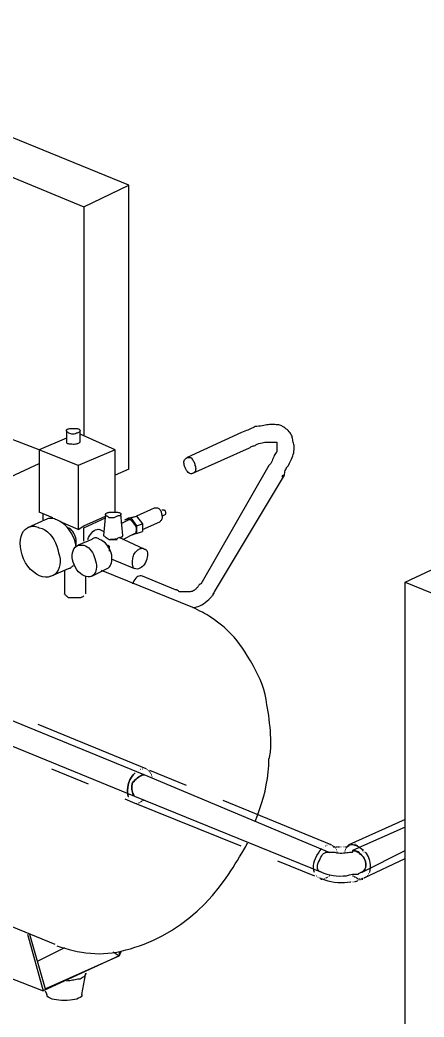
# Model space of a CAD drawing. Header units: metres. Extents: x 20 to 415, y 5 to 292.
# Drawn here: x 113.46 to 118.75, y 213.07 to 226.14 of the extents above; entities that cross this region are included whole.
import ezdxf

# ---------------------------------------------------------------- set-up
doc = ezdxf.new("R2010")
doc.units = ezdxf.units.M
for name, color, linetype in [('АРМАТУРА', 8, 'Continuous'), ('ВОЗДУХОВОДЫ', 7, 'Continuous'), ('ИЗОЛЯЦИЯ', 3, 'Continuous'), ('ТРУБОПРОВОД', 5, 'Continuous')]:
    doc.layers.add(name, color=color, linetype=linetype)

msp = doc.modelspace()

# ---------------------------------------------------------------- linework, layer by layer
at = {"layer": 'АРМАТУРА'}
for points in [[(114.884, 223.972), (109.579, 226.14)], [(110.905, 225.094), (114.298, 223.691)], [(114.298, 223.691), (114.884, 223.972)], [(114.884, 220.248), (114.884, 223.972)], [(114.298, 223.691), (114.298, 220.681)], [(117.027, 220.681), (117.019, 220.697), (117.009, 220.712), (116.998, 220.726), (116.986, 220.741), (116.973, 220.755), (116.959, 220.768), (116.945, 220.78), (116.93, 220.791), (116.915, 220.8), (116.899, 220.809), (116.89, 220.816), (116.879, 220.821), (116.865, 220.826), (116.849, 220.829), (116.832, 220.831), (116.815, 220.833), (116.797, 220.834), (116.78, 220.834), (116.762, 220.834), (116.746, 220.834), (116.73, 220.834), (116.713, 220.832), (116.694, 220.829), (116.674, 220.825), (116.654, 220.822), (116.633, 220.818), (116.61, 220.814), (116.588, 220.812), (116.565, 220.81), (116.542, 220.809), (116.527, 220.801), (116.511, 220.794), (116.496, 220.786), (116.48, 220.778), (116.462, 220.771), (116.445, 220.763), (116.427, 220.755), (116.407, 220.748), (116.386, 220.74), (116.364, 220.732)], [(113.711, 220.503), (113.048, 220.758)], [(114.068, 220.758), (114.07, 220.765), (114.074, 220.77), (114.081, 220.775), (114.089, 220.778), (114.1, 220.78), (114.112, 220.782), (114.126, 220.783), (114.14, 220.783), (114.155, 220.783), (114.17, 220.783), (114.179, 220.783), (114.188, 220.783), (114.198, 220.783), (114.208, 220.782), (114.218, 220.78), (114.227, 220.778), (114.235, 220.775), (114.241, 220.77), (114.245, 220.765), (114.247, 220.758)], [(114.17, 220.707), (114.155, 220.708), (114.14, 220.71), (114.126, 220.713), (114.112, 220.717), (114.1, 220.723), (114.089, 220.729), (114.081, 220.736), (114.074, 220.743), (114.07, 220.75), (114.068, 220.758)], [(114.068, 220.758), (114.068, 220.605)], [(114.247, 220.758), (114.246, 220.751), (114.244, 220.745), (114.24, 220.74), (114.234, 220.736), (114.228, 220.732), (114.219, 220.728), (114.209, 220.724), (114.198, 220.72), (114.185, 220.714), (114.17, 220.707)], [(114.247, 220.605), (114.247, 220.758)], [(114.706, 220.503), (114.247, 220.707)], [(116.364, 220.732), (115.65, 220.401)], [(116.925, 220.171), (116.926, 220.186), (116.928, 220.201), (116.931, 220.216), (116.936, 220.231), (116.941, 220.245), (116.947, 220.258), (116.954, 220.27), (116.961, 220.281), (116.968, 220.29), (116.976, 220.299), (116.99, 220.328), (117.003, 220.355), (117.015, 220.379), (117.025, 220.401), (117.033, 220.423), (117.04, 220.444), (117.046, 220.464), (117.049, 220.485), (117.052, 220.506), (117.052, 220.528), (117.052, 220.544), (117.05, 220.559), (117.047, 220.574), (117.044, 220.589), (117.04, 220.605), (117.036, 220.62), (117.033, 220.635), (117.03, 220.651), (117.028, 220.666), (117.027, 220.681)], [(114.068, 220.656), (113.711, 220.503)], [(114.068, 220.605), (114.07, 220.598), (114.074, 220.592), (114.081, 220.588), (114.089, 220.585), (114.1, 220.583), (114.112, 220.581), (114.126, 220.58), (114.14, 220.58), (114.155, 220.579), (114.17, 220.579)], [(114.17, 220.579), (114.185, 220.58), (114.198, 220.582), (114.209, 220.585), (114.219, 220.588), (114.228, 220.592), (114.234, 220.596), (114.24, 220.599), (114.244, 220.602), (114.246, 220.604), (114.247, 220.605)], [(116.466, 220.528), (116.474, 220.535), (116.484, 220.541), (116.494, 220.546), (116.505, 220.55), (116.517, 220.554), (116.528, 220.558), (116.539, 220.562), (116.55, 220.567), (116.559, 220.572), (116.568, 220.579), (116.59, 220.586), (116.611, 220.592), (116.631, 220.596), (116.649, 220.599), (116.667, 220.602), (116.684, 220.603), (116.7, 220.604), (116.716, 220.604), (116.731, 220.605), (116.746, 220.605), (116.754, 220.605), (116.762, 220.605), (116.769, 220.605), (116.777, 220.605), (116.785, 220.605), (116.792, 220.605), (116.8, 220.605), (116.808, 220.605), (116.815, 220.605), (116.823, 220.605)], [(116.823, 220.605), (116.823, 220.579), (116.823, 220.572), (116.823, 220.564), (116.823, 220.556), (116.823, 220.547), (116.823, 220.538), (116.823, 220.528), (116.823, 220.517), (116.823, 220.505), (116.823, 220.492), (116.823, 220.477), (116.815, 220.468), (116.808, 220.457), (116.8, 220.443), (116.792, 220.427), (116.785, 220.41), (116.777, 220.393), (116.769, 220.375), (116.762, 220.357), (116.754, 220.34), (116.746, 220.324), (116.746, 220.323), (116.744, 220.322), (116.741, 220.319), (116.737, 220.315), (116.734, 220.311), (116.73, 220.308), (116.726, 220.304), (116.723, 220.301), (116.722, 220.299), (116.721, 220.299)], [(113.711, 220.503), (113.711, 219.686)], [(114.221, 220.299), (113.711, 220.503)], [(114.706, 220.503), (114.221, 220.299)], [(114.706, 219.686), (114.706, 220.503)], [(115.726, 220.197), (116.466, 220.528)], [(111.517, 219.304), (113.711, 220.324)], [(114.221, 220.299), (114.221, 219.457)], [(115.726, 220.197), (115.718, 220.191), (115.708, 220.187), (115.698, 220.187), (115.687, 220.191), (115.675, 220.197), (115.664, 220.206), (115.653, 220.218), (115.642, 220.233), (115.632, 220.252), (115.624, 220.273), (115.617, 220.288), (115.612, 220.304), (115.609, 220.318), (115.607, 220.333), (115.608, 220.347), (115.611, 220.36), (115.617, 220.372), (115.625, 220.383), (115.636, 220.392), (115.65, 220.401)], [(115.65, 220.401), (115.65, 220.401), (115.652, 220.401), (115.656, 220.401), (115.66, 220.401), (115.666, 220.401), (115.672, 220.401), (115.678, 220.401), (115.686, 220.401), (115.693, 220.401), (115.701, 220.401)], [(115.701, 220.401), (115.708, 220.392), (115.716, 220.383), (115.723, 220.372), (115.73, 220.361), (115.736, 220.35), (115.741, 220.338), (115.745, 220.327), (115.749, 220.317), (115.751, 220.307), (115.752, 220.299), (115.758, 220.283), (115.761, 220.269), (115.762, 220.254), (115.761, 220.241), (115.758, 220.229), (115.753, 220.218), (115.748, 220.209), (115.741, 220.203), (115.734, 220.198), (115.726, 220.197)], [(116.721, 220.299), (115.828, 218.743)], [(114.884, 220.248), (114.706, 220.171)], [(116.007, 218.641), (116.925, 220.171)], [(116.899, 220.146), (116.899, 220.153), (116.9, 220.158), (116.9, 220.162), (116.901, 220.166), (116.903, 220.168), (116.905, 220.17), (116.908, 220.171), (116.912, 220.171), (116.918, 220.171), (116.925, 220.171)], [(113.89, 219.61), (113.711, 219.686)], [(113.762, 219.584), (113.762, 219.661)], [(114.298, 219.508), (114.578, 219.635)], [(114.578, 219.661), (114.553, 219.38)], [(114.578, 219.661), (114.586, 219.668), (114.594, 219.673), (114.602, 219.678), (114.61, 219.681), (114.62, 219.683), (114.63, 219.685), (114.64, 219.686), (114.652, 219.686), (114.666, 219.686), (114.68, 219.686), (114.696, 219.686), (114.71, 219.686), (114.725, 219.686), (114.738, 219.685), (114.75, 219.683), (114.761, 219.681), (114.77, 219.678), (114.777, 219.673), (114.781, 219.668), (114.782, 219.661)], [(114.731, 219.635), (114.724, 219.629), (114.716, 219.623), (114.708, 219.619), (114.699, 219.616), (114.69, 219.613), (114.68, 219.612), (114.669, 219.611), (114.657, 219.61), (114.644, 219.61), (114.629, 219.61), (114.622, 219.617), (114.614, 219.623), (114.607, 219.628), (114.6, 219.632), (114.594, 219.635), (114.589, 219.639), (114.584, 219.644), (114.581, 219.648), (114.579, 219.654), (114.578, 219.661)], [(114.782, 219.661), (114.782, 219.654), (114.78, 219.648), (114.776, 219.644), (114.772, 219.641), (114.766, 219.639), (114.76, 219.637), (114.753, 219.636), (114.746, 219.636), (114.739, 219.635), (114.731, 219.635)], [(114.808, 219.38), (114.782, 219.661)], [(114.884, 219.61), (114.986, 219.635)], [(114.91, 219.61), (114.986, 219.635)], [(115.216, 219.738), (114.986, 219.635)], [(114.986, 219.635), (115.063, 219.533)], [(115.267, 219.738), (115.26, 219.738), (115.254, 219.738), (115.25, 219.738), (115.245, 219.738), (115.241, 219.738), (115.238, 219.738), (115.233, 219.738), (115.229, 219.738), (115.223, 219.738), (115.216, 219.738)], [(115.292, 219.559), (115.3, 219.567), (115.307, 219.575), (115.314, 219.583), (115.32, 219.591), (115.324, 219.601), (115.327, 219.61), (115.328, 219.621), (115.328, 219.633), (115.324, 219.646), (115.318, 219.661), (115.317, 219.669), (115.315, 219.679), (115.312, 219.689), (115.307, 219.699), (115.302, 219.709), (115.296, 219.718), (115.289, 219.726), (115.282, 219.732), (115.275, 219.736), (115.267, 219.738)], [(115.343, 219.712), (115.318, 219.712)], [(115.318, 219.635), (115.369, 219.661)], [(115.369, 219.661), (115.369, 219.662), (115.369, 219.664), (115.369, 219.667), (115.369, 219.67), (115.369, 219.674), (115.369, 219.678), (115.369, 219.681), (115.369, 219.684), (115.369, 219.686), (115.369, 219.686), (115.368, 219.693), (115.366, 219.699), (115.363, 219.703), (115.36, 219.707), (115.356, 219.709), (115.352, 219.71), (115.349, 219.711), (115.346, 219.712), (115.344, 219.712), (115.343, 219.712)], [(113.788, 219.584), (113.558, 219.482)], [(113.941, 219.584), (113.925, 219.591), (113.91, 219.597), (113.895, 219.601), (113.879, 219.603), (113.864, 219.604), (113.849, 219.603), (113.833, 219.601), (113.818, 219.597), (113.803, 219.591), (113.788, 219.584)], [(114.196, 219.227), (114.186, 219.279), (114.172, 219.328), (114.153, 219.374), (114.132, 219.416), (114.106, 219.454), (114.078, 219.488), (114.047, 219.519), (114.014, 219.545), (113.978, 219.567), (113.941, 219.584)], [(114.221, 219.457), (113.992, 219.559)], [(114.221, 219.457), (114.298, 219.508)], [(114.298, 219.482), (114.578, 219.61)], [(114.884, 219.584), (114.782, 219.533)], [(114.833, 219.584), (114.884, 219.61)], [(114.833, 219.584), (114.91, 219.61)], [(114.91, 219.584), (114.909, 219.584), (114.907, 219.584), (114.904, 219.584), (114.901, 219.584), (114.897, 219.584), (114.893, 219.584), (114.89, 219.584), (114.887, 219.584), (114.885, 219.584), (114.884, 219.584)], [(114.91, 219.61), (114.986, 219.508)], [(114.961, 219.406), (114.968, 219.407), (114.973, 219.412), (114.978, 219.418), (114.981, 219.426), (114.983, 219.435), (114.985, 219.444), (114.986, 219.455), (114.986, 219.465), (114.986, 219.474), (114.986, 219.482), (114.979, 219.497), (114.971, 219.51), (114.963, 219.522), (114.956, 219.533), (114.948, 219.543), (114.94, 219.552), (114.933, 219.561), (114.925, 219.569), (114.918, 219.577), (114.91, 219.584)], [(114.986, 219.508), (115.063, 219.533)], [(114.986, 219.508), (114.986, 219.406)], [(115.063, 219.457), (115.292, 219.559)], [(115.063, 219.533), (115.063, 219.431)], [(113.864, 218.845), (113.831, 218.834), (113.795, 218.832), (113.756, 218.838), (113.716, 218.852), (113.676, 218.874), (113.636, 218.902), (113.599, 218.936), (113.564, 218.977), (113.533, 219.023), (113.507, 219.074), (113.487, 219.128), (113.473, 219.18), (113.465, 219.232), (113.463, 219.28), (113.466, 219.326), (113.474, 219.368), (113.488, 219.406), (113.506, 219.438), (113.53, 219.464), (113.558, 219.482)], [(113.558, 219.482), (113.573, 219.489), (113.589, 219.495), (113.604, 219.499), (113.619, 219.501), (113.634, 219.502), (113.65, 219.501), (113.665, 219.499), (113.68, 219.495), (113.696, 219.489), (113.711, 219.482)], [(113.711, 219.482), (113.749, 219.471), (113.784, 219.453), (113.818, 219.429), (113.849, 219.399), (113.877, 219.365), (113.902, 219.326), (113.924, 219.285), (113.942, 219.242), (113.956, 219.197), (113.966, 219.151), (113.978, 219.112), (113.985, 219.073), (113.986, 219.033), (113.982, 218.996), (113.972, 218.96), (113.959, 218.927), (113.941, 218.898), (113.919, 218.874), (113.893, 218.856), (113.864, 218.845)], [(114.196, 219.304), (114.194, 219.327), (114.19, 219.35), (114.183, 219.371), (114.174, 219.392), (114.164, 219.412), (114.152, 219.431), (114.138, 219.447), (114.124, 219.462), (114.109, 219.473), (114.094, 219.482)], [(114.298, 219.304), (114.298, 219.482)], [(114.349, 219.329), (114.358, 219.352), (114.37, 219.375), (114.383, 219.395), (114.399, 219.415), (114.416, 219.431), (114.433, 219.445), (114.451, 219.455), (114.469, 219.461), (114.486, 219.462), (114.502, 219.457)], [(114.553, 219.431), (114.502, 219.457)], [(114.553, 219.38), (114.554, 219.38), (114.556, 219.378), (114.56, 219.374), (114.565, 219.37), (114.572, 219.365), (114.58, 219.358), (114.59, 219.352), (114.602, 219.344), (114.615, 219.337), (114.629, 219.329), (114.638, 219.329), (114.65, 219.33), (114.663, 219.33), (114.678, 219.331), (114.693, 219.333), (114.708, 219.335), (114.723, 219.338), (114.736, 219.342), (114.748, 219.348), (114.757, 219.355)], [(114.757, 219.355), (114.771, 219.356), (114.782, 219.358), (114.79, 219.361), (114.797, 219.364), (114.801, 219.368), (114.805, 219.371), (114.807, 219.375), (114.807, 219.378), (114.808, 219.38), (114.808, 219.38)], [(114.808, 219.329), (114.961, 219.406)], [(114.986, 219.406), (114.91, 219.38)], [(114.986, 219.406), (115.063, 219.431)], [(114.4, 218.845), (114.376, 218.839), (114.351, 218.839), (114.326, 218.842), (114.3, 218.851), (114.275, 218.864), (114.251, 218.881), (114.228, 218.904), (114.206, 218.93), (114.187, 218.962), (114.17, 218.998), (114.157, 219.029), (114.148, 219.061), (114.144, 219.093), (114.144, 219.124), (114.148, 219.154), (114.155, 219.181), (114.167, 219.206), (114.182, 219.226), (114.2, 219.242), (114.221, 219.253)], [(114.196, 219.253), (114.196, 219.254), (114.196, 219.256), (114.196, 219.259), (114.196, 219.264), (114.196, 219.269), (114.196, 219.275), (114.196, 219.282), (114.196, 219.289), (114.196, 219.296), (114.196, 219.304)], [(114.4, 219.329), (114.221, 219.253)], [(114.221, 219.253), (114.229, 219.253), (114.236, 219.253), (114.244, 219.253), (114.252, 219.253), (114.259, 219.253), (114.267, 219.253), (114.275, 219.253), (114.282, 219.253), (114.29, 219.253), (114.298, 219.253)], [(114.298, 219.253), (114.32, 219.244), (114.341, 219.232), (114.36, 219.217), (114.377, 219.2), (114.393, 219.18), (114.408, 219.157), (114.421, 219.133), (114.432, 219.107), (114.442, 219.079), (114.451, 219.049), (114.457, 219.019), (114.46, 218.991), (114.461, 218.965), (114.458, 218.94), (114.454, 218.918), (114.447, 218.898), (114.438, 218.881), (114.427, 218.866), (114.414, 218.854), (114.4, 218.845)], [(114.502, 219.329), (114.493, 219.336), (114.484, 219.342), (114.473, 219.345), (114.462, 219.348), (114.451, 219.349), (114.439, 219.348), (114.428, 219.345), (114.418, 219.342), (114.408, 219.336), (114.4, 219.329)], [(114.604, 218.947), (114.618, 218.956), (114.631, 218.968), (114.642, 218.983), (114.651, 219), (114.658, 219.02), (114.662, 219.042), (114.665, 219.067), (114.664, 219.093), (114.661, 219.121), (114.655, 219.151), (114.646, 219.174), (114.636, 219.196), (114.625, 219.218), (114.612, 219.239), (114.597, 219.259), (114.581, 219.278), (114.564, 219.294), (114.545, 219.308), (114.524, 219.32), (114.502, 219.329)], [(114.604, 219.253), (114.604, 219.253), (114.611, 219.252), (114.616, 219.25), (114.621, 219.248), (114.624, 219.244), (114.626, 219.24), (114.628, 219.236), (114.629, 219.233), (114.629, 219.23), (114.629, 219.228), (114.629, 219.176)], [(114.629, 219.329), (114.655, 219.329)], [(114.655, 219.329), (114.655, 219.329), (114.662, 219.329), (114.67, 219.329), (114.677, 219.329), (114.684, 219.329), (114.69, 219.329), (114.695, 219.329), (114.7, 219.329), (114.703, 219.329), (114.705, 219.329), (114.706, 219.329), (114.707, 219.329), (114.708, 219.329), (114.711, 219.329), (114.715, 219.329), (114.719, 219.329), (114.722, 219.329), (114.726, 219.329), (114.729, 219.329), (114.731, 219.329), (114.731, 219.329)], [(115.088, 219.202), (114.757, 219.355)], [(114.935, 219.023), (114.935, 219.039), (114.936, 219.054), (114.937, 219.069), (114.939, 219.085), (114.942, 219.1), (114.946, 219.115), (114.953, 219.13), (114.961, 219.146), (114.973, 219.161), (114.986, 219.176), (114.995, 219.184), (115.004, 219.191), (115.015, 219.198), (115.026, 219.204), (115.037, 219.208), (115.049, 219.211), (115.06, 219.213), (115.071, 219.212), (115.08, 219.208), (115.088, 219.202)], [(115.088, 219.202), (115.102, 219.2), (115.113, 219.193), (115.121, 219.183), (115.127, 219.17), (115.13, 219.154), (115.131, 219.136), (115.129, 219.116), (115.126, 219.094), (115.121, 219.072), (115.114, 219.049), (115.105, 219.027), (115.093, 219.006), (115.079, 218.988), (115.064, 218.973), (115.047, 218.96), (115.029, 218.95), (115.012, 218.943), (114.994, 218.94), (114.977, 218.941), (114.961, 218.947)], [(114.094, 218.947), (114.101, 218.948), (114.109, 218.95), (114.117, 218.953), (114.124, 218.957), (114.132, 218.963), (114.14, 218.969), (114.147, 218.976), (114.155, 218.983), (114.162, 218.99), (114.17, 218.998)], [(114.655, 219.074), (114.961, 218.947)], [(114.961, 218.947), (114.954, 218.948), (114.948, 218.952), (114.944, 218.959), (114.941, 218.966), (114.939, 218.976), (114.937, 218.985), (114.936, 218.996), (114.936, 219.006), (114.935, 219.015), (114.935, 219.023)], [(113.864, 218.845), (114.094, 218.947)], [(114.043, 218.921), (114.043, 218.615)], [(114.4, 218.845), (114.604, 218.947)], [(115.726, 218.437), (114.527, 218.921)], [(115.063, 218.845), (115.048, 218.85), (115.033, 218.851), (115.018, 218.849), (115.003, 218.842), (114.989, 218.832), (114.977, 218.819), (114.964, 218.803), (114.953, 218.785), (114.944, 218.765), (114.935, 218.743)], [(114.323, 218.615), (114.323, 218.845)], [(115.497, 218.666), (115.063, 218.845)], [(115.828, 218.743), (115.821, 218.742), (115.815, 218.74), (115.811, 218.737), (115.806, 218.732), (115.803, 218.727), (115.799, 218.721), (115.794, 218.714), (115.79, 218.707), (115.784, 218.699), (115.777, 218.692), (115.769, 218.684), (115.762, 218.677), (115.753, 218.67), (115.745, 218.663), (115.736, 218.657), (115.726, 218.651), (115.715, 218.647), (115.703, 218.644), (115.69, 218.641), (115.675, 218.641), (115.661, 218.641), (115.647, 218.641), (115.635, 218.641), (115.623, 218.641), (115.611, 218.641), (115.6, 218.641), (115.588, 218.641), (115.576, 218.641), (115.562, 218.641), (115.548, 218.641), (115.541, 218.648), (115.535, 218.653), (115.53, 218.658), (115.526, 218.661), (115.522, 218.663), (115.518, 218.665), (115.514, 218.665), (115.509, 218.666), (115.503, 218.666), (115.497, 218.666)], [(114.094, 218.564), (114.086, 218.572), (114.079, 218.579), (114.071, 218.586), (114.065, 218.593), (114.058, 218.599), (114.053, 218.605), (114.049, 218.609), (114.045, 218.612), (114.043, 218.614), (114.043, 218.615)], [(114.298, 218.59), (114.297, 218.589), (114.295, 218.587), (114.292, 218.584), (114.287, 218.581), (114.282, 218.577), (114.276, 218.573), (114.269, 218.57), (114.262, 218.567), (114.254, 218.565), (114.247, 218.564), (114.246, 218.564), (114.244, 218.564), (114.24, 218.564), (114.234, 218.564), (114.228, 218.564), (114.219, 218.564), (114.209, 218.564), (114.198, 218.564), (114.185, 218.564), (114.17, 218.564), (114.162, 218.564), (114.155, 218.564), (114.147, 218.564), (114.14, 218.564), (114.132, 218.564), (114.124, 218.564), (114.117, 218.564), (114.109, 218.564), (114.101, 218.564), (114.094, 218.564)], [(115.497, 218.666), (115.497, 218.666), (115.497, 218.666)], [(115.726, 218.437), (115.749, 218.438), (115.772, 218.443), (115.795, 218.45), (115.818, 218.46), (115.841, 218.472), (115.864, 218.486), (115.887, 218.503), (115.91, 218.522), (115.933, 218.542), (115.956, 218.564), (115.963, 218.572), (115.971, 218.579), (115.978, 218.587), (115.985, 218.595), (115.991, 218.602), (115.996, 218.61), (116.001, 218.618), (116.004, 218.625), (116.006, 218.633), (116.007, 218.641)], [(115.981, 218.615), (115.988, 218.616), (115.994, 218.618), (115.998, 218.621), (116.001, 218.624), (116.004, 218.628), (116.005, 218.632), (116.006, 218.635), (116.006, 218.638), (116.007, 218.64), (116.007, 218.641)], [(116.007, 218.641), (116.007, 218.641), (116.007, 218.641)], [(116.007, 218.641), (116.007, 218.641), (116.007, 218.641)], [(116.746, 216.677), (116.746, 216.723), (116.744, 216.771), (116.74, 216.82), (116.736, 216.869), (116.73, 216.919), (116.724, 216.969), (116.718, 217.018), (116.71, 217.067), (116.703, 217.115), (116.695, 217.161), (116.685, 217.229), (116.671, 217.296), (116.653, 217.362), (116.631, 217.426), (116.606, 217.49), (116.578, 217.553), (116.547, 217.615), (116.513, 217.676), (116.478, 217.738), (116.44, 217.799), (116.409, 217.852), (116.376, 217.903), (116.341, 217.953), (116.304, 218.001), (116.265, 218.048), (116.223, 218.093), (116.18, 218.136), (116.133, 218.179), (116.084, 218.219), (116.032, 218.258), (116.002, 218.28), (115.971, 218.301), (115.94, 218.321), (115.91, 218.339), (115.879, 218.357), (115.849, 218.374), (115.818, 218.39), (115.787, 218.406), (115.757, 218.421), (115.726, 218.437)], [(116.542, 215.631), (116.572, 215.708), (116.6, 215.787), (116.626, 215.867), (116.649, 215.948), (116.67, 216.03), (116.687, 216.112), (116.701, 216.195), (116.712, 216.279), (116.719, 216.363), (116.721, 216.447), (116.728, 216.47), (116.733, 216.493), (116.738, 216.516), (116.741, 216.539), (116.743, 216.562), (116.745, 216.585), (116.746, 216.608), (116.746, 216.631), (116.746, 216.654), (116.746, 216.677)], [(107.64, 216.6), (113.915, 214.024)], [(113.941, 213.998), (113.994, 213.983), (114.048, 213.968), (114.102, 213.954), (114.156, 213.94), (114.211, 213.928), (114.268, 213.918), (114.324, 213.909), (114.382, 213.902), (114.441, 213.898), (114.502, 213.896), (114.556, 213.898), (114.612, 213.902), (114.669, 213.909), (114.727, 213.919), (114.785, 213.932), (114.845, 213.946), (114.906, 213.963), (114.966, 213.981), (115.027, 214.002), (115.088, 214.024), (115.21, 214.074), (115.33, 214.134), (115.447, 214.202), (115.561, 214.278), (115.672, 214.362), (115.779, 214.454), (115.882, 214.553), (115.98, 214.659), (116.072, 214.772), (116.16, 214.891), (116.19, 214.937), (116.221, 214.983), (116.251, 215.029), (116.281, 215.075), (116.31, 215.121), (116.338, 215.167), (116.365, 215.213), (116.392, 215.258), (116.417, 215.304), (116.44, 215.35)], [(113.558, 214.151), (113.762, 213.412)], [(113.583, 214.151), (113.788, 213.437)], [(114.043, 213.973), (113.686, 213.794)], [(114.68, 213.922), (114.757, 213.871)], [(114.782, 213.922), (114.757, 213.871)], [(114.757, 213.922), (114.757, 213.871)], [(114.757, 213.871), (113.762, 213.412)], [(113.788, 213.437), (114.757, 213.871)], [(114.323, 213.641), (114.322, 213.634), (114.32, 213.626), (114.316, 213.618), (114.311, 213.611), (114.304, 213.603), (114.296, 213.595), (114.286, 213.588), (114.274, 213.58), (114.261, 213.572), (114.247, 213.565)], [(114.272, 213.361), (114.323, 213.641)], [(113.303, 213.59), (113.762, 213.412)], [(114.247, 213.565), (114.231, 213.564), (114.216, 213.562), (114.2, 213.559), (114.184, 213.556), (114.167, 213.552), (114.149, 213.548), (114.131, 213.545), (114.111, 213.542), (114.09, 213.54), (114.068, 213.539)], [(113.788, 213.412), (113.813, 213.361)], [(114.272, 213.361), (114.269, 213.346), (114.26, 213.333), (114.247, 213.322), (114.228, 213.312), (114.205, 213.303), (114.179, 213.296), (114.148, 213.291), (114.116, 213.287), (114.08, 213.285), (114.043, 213.284), (114.005, 213.285), (113.97, 213.287), (113.937, 213.291), (113.907, 213.296), (113.88, 213.303), (113.857, 213.312), (113.839, 213.322), (113.825, 213.333), (113.816, 213.346), (113.813, 213.361)]]:
    msp.add_lwpolyline(points, dxfattribs=at)
at = {"layer": 'ВОЗДУХОВОДЫ'}
for points in [[(126.694, 210.223), (124.322, 209.101), (118.506, 211.499), (118.506, 218.768), (120.904, 219.891), (126.694, 217.493), (126.694, 210.223)], [(118.506, 218.768), (124.322, 216.396), (126.694, 217.493)]]:
    msp.add_lwpolyline(points, dxfattribs=at)
at = {"layer": 'ИЗОЛЯЦИЯ'}
for points in [[(115.114, 216.32), (113.698, 216.9)], [(113.872, 216.322), (114.353, 216.125)], [(114.942, 216.241), (114.921, 216.211)], [(114.921, 216.211), (114.942, 216.241)], [(114.965, 216.266), (114.942, 216.241)], [(114.942, 216.241), (114.965, 216.266)], [(114.965, 216.266), (114.968, 216.266)], [(114.989, 216.288), (114.992, 216.288)], [(114.989, 216.288), (114.992, 216.288)], [(115.015, 216.304), (115.017, 216.304)], [(115.015, 216.304), (115.017, 216.304)], [(115.04, 216.316), (115.043, 216.316)], [(115.04, 216.316), (115.043, 216.316)], [(115.065, 216.323), (115.068, 216.323)], [(115.065, 216.323), (115.068, 216.323)], [(115.09, 216.324), (115.093, 216.324)], [(115.09, 216.324), (115.093, 216.324)], [(115.114, 216.32), (115.116, 216.32)], [(115.114, 216.32), (115.116, 216.32)], [(115.128, 216.311), (115.131, 216.311)], [(115.128, 216.311), (115.131, 216.311)], [(115.141, 216.301), (115.144, 216.301)], [(115.141, 216.301), (115.144, 216.301)], [(115.153, 216.29), (115.155, 216.29)], [(115.153, 216.29), (115.155, 216.29)], [(115.64, 216.104), (115.159, 216.301)], [(115.163, 216.278), (115.165, 216.278)], [(115.163, 216.278), (115.165, 216.278)], [(115.171, 216.265), (115.174, 216.265)], [(115.171, 216.265), (115.174, 216.265)], [(115.178, 216.252), (115.181, 216.252)], [(115.178, 216.252), (115.181, 216.252)], [(115.184, 216.237), (115.186, 216.237)], [(115.184, 216.237), (115.186, 216.237)], [(114.877, 216.11), (114.873, 216.078)], [(114.873, 216.078), (114.877, 216.11)], [(114.884, 216.141), (114.877, 216.11)], [(114.877, 216.11), (114.884, 216.141)], [(114.901, 216.178), (114.884, 216.141)], [(114.884, 216.141), (114.901, 216.178)], [(114.921, 216.211), (114.901, 216.178)], [(114.901, 216.178), (114.921, 216.211)], [(115.187, 216.222), (115.19, 216.222)], [(115.187, 216.222), (115.19, 216.222)], [(115.19, 216.207), (115.192, 216.207)], [(115.19, 216.207), (115.192, 216.207)], [(115.19, 216.192), (115.193, 216.192)], [(114.87, 216.046), (114.869, 216.014)], [(114.869, 216.014), (114.87, 216.046)], [(114.869, 216.014), (114.872, 215.985)], [(114.872, 215.985), (114.869, 216.014)], [(114.873, 216.078), (114.87, 216.046)], [(114.87, 216.046), (114.873, 216.078)], [(114.872, 215.985), (114.877, 215.957)], [(114.877, 215.957), (114.872, 215.985)], [(114.835, 215.927), (114.935, 215.886)], [(114.877, 215.957), (114.88, 215.957)], [(114.886, 215.933), (114.888, 215.933)], [(114.886, 215.933), (114.888, 215.933)], [(114.898, 215.912), (114.901, 215.912)], [(114.898, 215.912), (114.901, 215.912)], [(114.915, 215.897), (114.917, 215.897)], [(114.915, 215.897), (114.917, 215.897)], [(114.935, 215.886), (116.353, 215.31)], [(114.935, 215.886), (114.938, 215.886)], [(114.935, 215.886), (114.938, 215.886)], [(114.943, 215.879), (114.946, 215.879)], [(114.943, 215.879), (114.946, 215.879)], [(114.951, 215.874), (114.953, 215.874)], [(114.951, 215.874), (114.953, 215.874)], [(114.959, 215.87), (114.962, 215.87)], [(114.959, 215.87), (114.962, 215.87)], [(114.968, 215.868), (114.97, 215.868)], [(114.968, 215.868), (114.97, 215.868)], [(114.977, 215.867), (114.979, 215.867)], [(114.977, 215.867), (114.979, 215.867)], [(114.987, 215.868), (114.989, 215.868)], [(114.987, 215.868), (114.989, 215.868)], [(114.998, 215.87), (115, 215.87)], [(114.998, 215.87), (115, 215.87)], [(115.01, 215.874), (115.012, 215.874)], [(115.01, 215.874), (115.012, 215.874)], [(115.023, 215.879), (115.025, 215.879)], [(115.023, 215.879), (115.025, 215.879)], [(115.037, 215.886), (115.04, 215.886)], [(115.037, 215.886), (115.04, 215.886)], [(115.038, 215.887), (115.041, 215.887)], [(115.038, 215.887), (115.041, 215.887)], [(115.04, 215.889), (115.043, 215.889)], [(115.04, 215.889), (115.043, 215.889)], [(115.044, 215.892), (115.046, 215.892)], [(115.044, 215.892), (115.046, 215.892)], [(115.048, 215.895), (115.051, 215.895)], [(115.048, 215.895), (115.051, 215.895)], [(115.053, 215.899), (115.056, 215.899)], [(115.053, 215.899), (115.056, 215.899)], [(115.059, 215.902), (115.062, 215.902)], [(115.059, 215.902), (115.062, 215.902)], [(115.066, 215.906), (115.069, 215.906)], [(115.066, 215.906), (115.069, 215.906)], [(115.073, 215.909), (115.076, 215.909)], [(115.073, 215.909), (115.076, 215.909)], [(115.081, 215.911), (115.083, 215.911)], [(115.081, 215.911), (115.083, 215.911)], [(115.088, 215.911), (115.091, 215.911)], [(117.537, 215.325), (116.121, 215.906)], [(118.506, 215.656), (117.767, 215.325)], [(117.48, 215.322), (117.483, 215.322)], [(117.501, 215.328), (117.504, 215.328)], [(117.52, 215.329), (117.523, 215.329)], [(117.537, 215.325), (117.54, 215.325)], [(117.544, 215.324), (117.547, 215.324)], [(117.55, 215.322), (117.552, 215.322)], [(117.767, 215.325), (117.741, 215.299)], [(117.767, 215.325), (117.769, 215.325)], [(117.791, 215.33), (117.818, 215.329)], [(117.792, 215.325), (117.795, 215.325)], [(117.807, 215.331), (117.81, 215.331)], [(117.818, 215.329), (117.846, 215.322)], [(117.823, 215.334), (117.825, 215.334)], [(117.838, 215.334), (117.841, 215.334)], [(117.846, 215.322), (117.875, 215.311)], [(117.853, 215.331), (117.856, 215.331)], [(117.869, 215.325), (117.871, 215.325)], [(117.35, 215.183), (117.369, 215.216)], [(117.369, 215.216), (117.39, 215.246)], [(117.39, 215.246), (117.412, 215.271)], [(117.412, 215.271), (117.415, 215.271)], [(117.435, 215.293), (117.438, 215.293)], [(117.458, 215.31), (117.461, 215.31)], [(117.552, 215.317), (117.554, 215.317)], [(117.554, 215.319), (117.556, 215.319)], [(117.557, 215.316), (117.56, 215.316)], [(117.559, 215.312), (117.562, 215.312)], [(117.561, 215.308), (117.564, 215.308)], [(117.562, 215.305), (117.564, 215.305)], [(117.562, 215.302), (117.565, 215.302)], [(117.563, 215.3), (117.565, 215.3)], [(117.563, 215.299), (117.566, 215.299)], [(117.563, 215.299), (117.565, 215.299)], [(117.565, 215.309), (117.567, 215.309)], [(117.565, 215.299), (117.568, 215.299)], [(117.568, 215.299), (117.571, 215.299)], [(117.572, 215.299), (117.574, 215.299)], [(117.575, 215.299), (117.578, 215.299)], [(117.576, 215.301), (117.579, 215.301)], [(117.579, 215.299), (117.582, 215.299)], [(117.583, 215.299), (117.585, 215.299)], [(117.586, 215.299), (117.588, 215.299)], [(117.586, 215.293), (117.589, 215.293)], [(117.587, 215.299), (117.59, 215.299)], [(117.588, 215.299), (117.591, 215.299)], [(117.594, 215.283), (117.597, 215.283)], [(117.596, 215.299), (117.598, 215.299)], [(117.601, 215.273), (117.604, 215.273)], [(117.603, 215.299), (117.606, 215.299)], [(117.607, 215.263), (117.609, 215.263)], [(117.611, 215.299), (117.614, 215.299)], [(117.611, 215.251), (117.613, 215.251)], [(117.613, 215.237), (117.615, 215.237)], [(117.619, 215.299), (117.621, 215.299)], [(117.626, 215.299), (117.629, 215.299)], [(117.634, 215.299), (117.637, 215.299)], [(117.642, 215.299), (117.644, 215.299)], [(117.649, 215.299), (117.652, 215.299)], [(117.657, 215.299), (117.66, 215.299)], [(117.665, 215.299), (117.667, 215.299)], [(117.679, 215.299), (117.682, 215.299)], [(117.692, 215.299), (117.695, 215.299)], [(117.704, 215.299), (117.706, 215.299)], [(117.714, 215.299), (117.716, 215.299)], [(117.716, 215.237), (117.719, 215.237)], [(117.716, 215.237), (117.719, 215.237)], [(117.716, 215.223), (117.718, 215.223)], [(117.718, 215.251), (117.721, 215.251)], [(117.719, 215.251), (117.721, 215.251)], [(117.722, 215.299), (117.725, 215.299)], [(117.722, 215.263), (117.724, 215.263)], [(117.723, 215.263), (117.725, 215.263)], [(117.726, 215.273), (117.729, 215.273)], [(117.728, 215.273), (117.73, 215.273)], [(117.729, 215.299), (117.731, 215.299)], [(117.732, 215.283), (117.734, 215.283)], [(117.734, 215.299), (117.737, 215.299)], [(117.735, 215.283), (117.737, 215.283)], [(117.738, 215.299), (117.741, 215.299)], [(117.738, 215.293), (117.74, 215.293)], [(117.74, 215.299), (117.743, 215.299)], [(117.741, 215.299), (117.744, 215.299)], [(117.743, 215.293), (117.746, 215.293)], [(117.744, 215.301), (117.747, 215.301)], [(117.752, 215.309), (117.754, 215.309)], [(117.753, 215.301), (117.756, 215.301)], [(117.759, 215.317), (117.762, 215.317)], [(117.765, 215.309), (117.767, 215.309)], [(117.778, 215.317), (117.78, 215.317)], [(117.875, 215.311), (117.904, 215.296)], [(117.884, 215.316), (117.887, 215.316)], [(117.899, 215.303), (117.902, 215.303)], [(117.904, 215.296), (117.932, 215.277)], [(117.915, 215.288), (117.917, 215.288)], [(117.93, 215.27), (117.932, 215.27)], [(117.932, 215.277), (117.959, 215.255)], [(117.945, 215.248), (117.948, 215.248)], [(117.959, 215.255), (117.961, 215.255)], [(117.967, 215.232), (117.969, 215.232)], [(117.983, 215.229), (118.004, 215.202)], [(117.985, 215.215), (117.988, 215.215)], [(118.001, 215.196), (118.004, 215.196)], [(118.004, 215.202), (118.022, 215.172)], [(116.835, 215.114), (117.317, 214.918)], [(117.307, 215.051), (117.311, 215.083)], [(117.311, 215.083), (117.32, 215.115)], [(117.32, 215.115), (117.333, 215.146)], [(117.333, 215.146), (117.35, 215.183)], [(117.971, 214.891), (118.506, 215.146)], [(118.014, 215.177), (118.017, 215.177)], [(118.022, 215.172), (118.035, 215.134)], [(118.025, 215.156), (118.028, 215.156)], [(118.033, 215.134), (118.036, 215.134)], [(118.035, 215.134), (118.043, 215.096)], [(118.04, 215.113), (118.042, 215.113)], [(118.043, 215.096), (118.048, 215.06)], [(118.044, 215.09), (118.046, 215.09)], [(118.046, 215.067), (118.049, 215.067)], [(118.048, 215.06), (118.048, 215.025)], [(117.307, 215.02), (117.307, 215.051)], [(117.311, 214.99), (117.307, 215.02)], [(117.318, 214.963), (117.311, 214.99)], [(117.33, 214.938), (117.332, 214.938)], [(118.02, 214.934), (118.022, 214.934)], [(118.025, 214.939), (118.028, 214.939)], [(118.028, 214.949), (118.031, 214.949)], [(118.035, 214.965), (118.038, 214.965)], [(118.044, 214.993), (118.037, 214.964)], [(118.037, 214.964), (118.039, 214.964)], [(118.04, 214.982), (118.043, 214.982)], [(118.048, 215.025), (118.044, 214.993)], [(118.044, 215.001), (118.047, 215.001)], [(118.046, 215.022), (118.049, 215.022)], [(118.047, 215.044), (118.05, 215.044)], [(117.345, 214.918), (117.347, 214.918)], [(117.363, 214.902), (117.365, 214.902)], [(117.384, 214.891), (117.417, 214.877)], [(117.384, 214.891), (117.387, 214.891)], [(117.392, 214.884), (117.394, 214.884)], [(117.399, 214.879), (117.402, 214.879)], [(117.407, 214.875), (117.41, 214.875)], [(117.415, 214.873), (117.417, 214.873)], [(117.417, 214.877), (117.453, 214.864)], [(117.422, 214.872), (117.425, 214.872)], [(117.43, 214.873), (117.433, 214.873)], [(117.438, 214.875), (117.44, 214.875)], [(117.445, 214.879), (117.448, 214.879)], [(117.453, 214.884), (117.455, 214.884)], [(117.453, 214.864), (117.493, 214.853)], [(117.461, 214.891), (117.463, 214.891)], [(117.468, 214.892), (117.471, 214.892)], [(117.476, 214.894), (117.478, 214.894)], [(117.483, 214.897), (117.485, 214.897)], [(117.49, 214.9), (117.492, 214.9)], [(117.493, 214.853), (117.535, 214.844)], [(117.496, 214.904), (117.498, 214.904)], [(117.501, 214.908), (117.503, 214.908)], [(117.505, 214.911), (117.508, 214.911)], [(117.509, 214.914), (117.511, 214.914)], [(117.511, 214.916), (117.513, 214.916)], [(117.512, 214.917), (117.514, 214.917)], [(117.535, 214.844), (117.578, 214.837)], [(117.578, 214.837), (117.623, 214.832)], [(117.623, 214.832), (117.667, 214.83)], [(117.667, 214.83), (117.711, 214.831)], [(117.711, 214.831), (117.753, 214.834)], [(117.753, 214.834), (117.792, 214.84)], [(117.792, 214.84), (117.795, 214.84)], [(117.807, 214.84), (117.809, 214.84)], [(117.818, 214.917), (117.82, 214.917)], [(117.82, 214.84), (117.823, 214.84)], [(117.825, 214.916), (117.828, 214.916)], [(117.832, 214.841), (117.835, 214.841)], [(117.833, 214.914), (117.835, 214.914)], [(117.833, 214.909), (117.836, 214.909)], [(117.84, 214.911), (117.842, 214.911)], [(117.843, 214.842), (117.845, 214.842)], [(117.847, 214.908), (117.849, 214.908)], [(117.848, 214.902), (117.851, 214.902)], [(117.853, 214.904), (117.855, 214.904)], [(117.853, 214.843), (117.855, 214.843)], [(117.858, 214.9), (117.861, 214.9)], [(117.862, 214.846), (117.865, 214.846)], [(117.863, 214.897), (117.865, 214.897)], [(117.864, 214.895), (117.866, 214.895)], [(117.866, 214.894), (117.868, 214.894)], [(117.868, 214.892), (117.87, 214.892)], [(117.869, 214.891), (117.871, 214.891)], [(117.87, 214.849), (117.873, 214.849)], [(117.879, 214.889), (117.881, 214.889)], [(117.879, 214.853), (117.881, 214.853)], [(117.883, 214.884), (117.886, 214.884)], [(117.887, 214.859), (117.889, 214.859)], [(117.894, 214.885), (117.897, 214.885)], [(117.894, 214.866), (117.897, 214.866)], [(117.896, 214.879), (117.899, 214.879)], [(117.902, 214.866), (117.904, 214.866)], [(117.908, 214.875), (117.911, 214.875)], [(117.91, 214.882), (117.912, 214.882)], [(117.91, 214.868), (117.912, 214.868)], [(117.917, 214.871), (117.92, 214.871)], [(117.919, 214.873), (117.922, 214.873)], [(117.925, 214.881), (117.927, 214.881)], [(117.925, 214.875), (117.927, 214.875)], [(117.929, 214.872), (117.932, 214.872)], [(117.932, 214.878), (117.935, 214.878)], [(117.939, 214.873), (117.941, 214.873)], [(117.94, 214.882), (117.943, 214.882)], [(117.94, 214.882), (117.943, 214.882)], [(117.947, 214.875), (117.95, 214.875)], [(117.948, 214.886), (117.95, 214.886)], [(117.955, 214.889), (117.958, 214.889)], [(117.955, 214.885), (117.958, 214.885)], [(117.955, 214.879), (117.958, 214.879)], [(117.963, 214.89), (117.966, 214.89)], [(117.963, 214.884), (117.966, 214.884)], [(117.971, 214.891), (117.973, 214.891)], [(117.971, 214.891), (117.973, 214.891)], [(117.985, 214.9), (117.988, 214.9)], [(117.992, 214.902), (117.995, 214.902)], [(117.998, 214.909), (118.001, 214.909)], [(118.01, 214.921), (118.012, 214.921)], [(118.01, 214.918), (118.013, 214.918)]]:
    msp.add_lwpolyline(points, dxfattribs=at)
at = {"layer": 'ТРУБОПРОВОД'}
for points in [[(115.088, 216.243), (108.303, 219.023)], [(108.176, 218.743), (114.961, 215.962)], [(115.088, 216.243), (115.073, 216.241), (115.058, 216.237), (115.042, 216.231), (115.027, 216.222), (115.012, 216.211), (114.997, 216.199), (114.981, 216.186), (114.966, 216.171), (114.951, 216.156), (114.935, 216.141), (114.929, 216.118), (114.926, 216.096), (114.925, 216.074), (114.926, 216.052), (114.929, 216.033), (114.934, 216.014), (114.939, 215.998), (114.946, 215.984), (114.953, 215.972), (114.961, 215.962)], [(114.961, 215.962), (114.953, 215.972), (114.946, 215.984), (114.939, 215.998), (114.934, 216.014), (114.929, 216.033), (114.926, 216.052), (114.925, 216.074), (114.926, 216.096), (114.929, 216.118), (114.935, 216.141), (114.951, 216.156), (114.966, 216.171), (114.981, 216.186), (114.997, 216.199), (115.012, 216.211), (115.027, 216.222), (115.042, 216.231), (115.058, 216.237), (115.073, 216.241), (115.088, 216.243)], [(117.512, 215.223), (115.088, 216.243)], [(114.961, 215.962), (117.41, 214.968)], [(118.506, 215.554), (117.818, 215.248)], [(117.41, 214.968), (117.395, 214.97), (117.383, 214.976), (117.372, 214.986), (117.364, 215), (117.359, 215.016), (117.356, 215.034), (117.358, 215.054), (117.362, 215.076), (117.371, 215.098), (117.384, 215.121), (117.392, 215.143), (117.402, 215.163), (117.413, 215.181), (117.425, 215.197), (117.438, 215.21), (117.452, 215.22), (117.466, 215.227), (117.481, 215.229), (117.496, 215.228), (117.512, 215.223)], [(117.818, 215.248), (117.818, 215.241), (117.817, 215.236), (117.817, 215.231), (117.816, 215.228), (117.814, 215.226), (117.812, 215.225), (117.809, 215.223), (117.805, 215.223), (117.799, 215.223), (117.792, 215.223), (117.776, 215.222), (117.759, 215.22), (117.74, 215.218), (117.72, 215.215), (117.7, 215.213), (117.678, 215.212), (117.656, 215.211), (117.634, 215.213), (117.611, 215.217), (117.588, 215.223), (117.581, 215.223), (117.575, 215.223), (117.571, 215.223), (117.566, 215.223), (117.563, 215.223), (117.559, 215.223), (117.554, 215.223), (117.55, 215.223), (117.544, 215.223), (117.537, 215.223), (117.536, 215.223), (117.535, 215.223), (117.531, 215.223), (117.528, 215.223), (117.524, 215.223), (117.521, 215.223), (117.517, 215.223), (117.514, 215.223), (117.512, 215.223), (117.512, 215.223)], [(117.818, 215.248), (117.833, 215.247), (117.848, 215.245), (117.864, 215.241), (117.879, 215.234), (117.894, 215.226), (117.91, 215.215), (117.925, 215.202), (117.94, 215.186), (117.955, 215.168), (117.971, 215.146), (117.978, 215.123), (117.983, 215.101), (117.986, 215.079), (117.988, 215.058), (117.987, 215.038), (117.983, 215.019), (117.978, 215.003), (117.97, 214.989), (117.959, 214.977), (117.945, 214.968)], [(117.996, 215.07), (117.995, 215.079), (117.993, 215.09), (117.989, 215.104), (117.984, 215.118), (117.977, 215.133), (117.969, 215.149), (117.959, 215.163), (117.947, 215.177), (117.934, 215.188), (117.92, 215.197), (117.911, 215.211), (117.902, 215.222), (117.891, 215.231), (117.88, 215.237), (117.869, 215.242), (117.857, 215.245), (117.846, 215.247), (117.836, 215.248), (117.826, 215.248), (117.818, 215.248)], [(117.945, 214.968), (118.506, 215.248)], [(117.945, 214.968), (117.953, 214.975), (117.96, 214.983), (117.967, 214.991), (117.974, 215), (117.98, 215.009), (117.986, 215.019), (117.99, 215.03), (117.993, 215.042), (117.995, 215.055), (117.996, 215.07)], [(117.41, 214.968), (117.442, 214.953), (117.479, 214.941), (117.518, 214.93), (117.561, 214.922), (117.604, 214.917), (117.648, 214.914), (117.693, 214.916), (117.736, 214.92), (117.778, 214.929), (117.818, 214.942), (117.825, 214.942), (117.833, 214.942), (117.841, 214.942), (117.848, 214.942), (117.856, 214.942), (117.864, 214.942), (117.871, 214.942), (117.879, 214.942), (117.887, 214.942), (117.894, 214.942), (117.895, 214.943), (117.897, 214.945), (117.9, 214.948), (117.905, 214.951), (117.91, 214.955), (117.916, 214.959), (117.923, 214.962), (117.93, 214.965), (117.938, 214.967), (117.945, 214.968)]]:
    msp.add_lwpolyline(points, dxfattribs=at)

doc.saveas('drawing.dxf')
